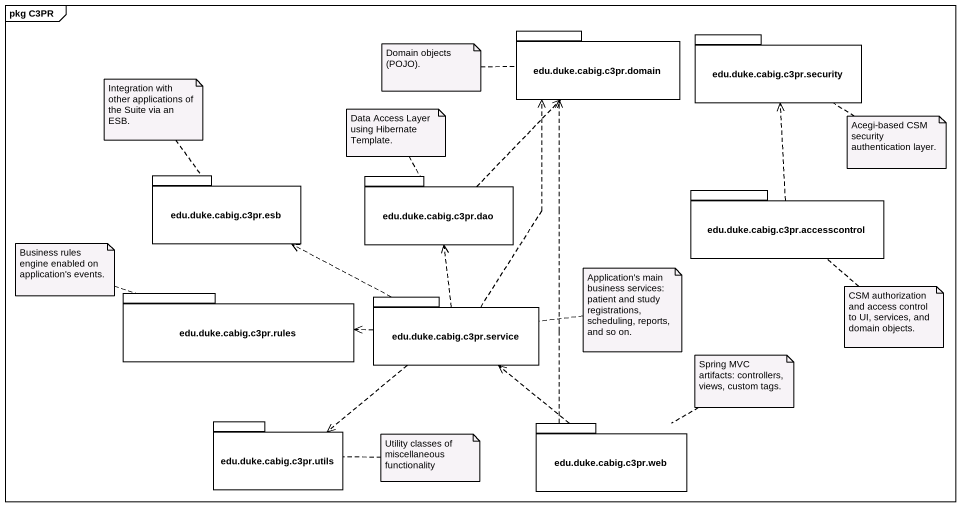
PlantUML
@startuml
mainframe pkg C3PR
package "edu.duke.cabig.c3pr.domain" as edu_duke_cabig_c3pr_domain {
}
package "edu.duke.cabig.c3pr.security" as edu_duke_cabig_c3pr_security {
}
package "edu.duke.cabig.c3pr.esb" as edu_duke_cabig_c3pr_esb {
}
package "edu.duke.cabig.c3pr.dao" as edu_duke_cabig_c3pr_dao {
}
package "edu.duke.cabig.c3pr.accesscontrol" as edu_duke_cabig_c3pr {
}
package "edu.duke.cabig.c3pr.rules" as edu_duke_cabig_c3pr_rules {
}
package "edu.duke.cabig.c3pr.service" as edu_duke_cabig_c3pr_service {
}
package "edu.duke.cabig.c3pr.utils" as edu_duke_cabig_c3pr_utils {
}
package "edu.duke.cabig.c3pr.web" as edu_duke_cabig_c3pr_web {
}
edu_duke_cabig_c3pr_dao .up.> edu_duke_cabig_c3pr_domain
edu_duke_cabig_c3pr .up.> edu_duke_cabig_c3pr_security
edu_duke_cabig_c3pr_service .up.> edu_duke_cabig_c3pr_domain
edu_duke_cabig_c3pr_service .left.> edu_duke_cabig_c3pr_esb
edu_duke_cabig_c3pr_service .up.> edu_duke_cabig_c3pr_dao
edu_duke_cabig_c3pr_service .left.> edu_duke_cabig_c3pr_rules
edu_duke_cabig_c3pr_service ..> edu_duke_cabig_c3pr_utils
edu_duke_cabig_c3pr_web .up.> edu_duke_cabig_c3pr_domain
edu_duke_cabig_c3pr_web .up.> edu_duke_cabig_c3pr_service
note top of edu_duke_cabig_c3pr_esb : Integration with other applications of the Suite via an ESB.
note left of edu_duke_cabig_c3pr_domain : Domain objects (POJO).
note top of edu_duke_cabig_c3pr_dao : Data Access Layer using Hibernate Template.
note bottom of edu_duke_cabig_c3pr_security : Acegi-based CSM security authentication layer.
note left of edu_duke_cabig_c3pr_rules : Business rules engine enabled on application's events.
note right of edu_duke_cabig_c3pr_service : Application's main business services: patient and study registrations, scheduling, reports, and so on.
note bottom of edu_duke_cabig_c3pr : CSM authorization and access control to UI, services, and domain objects.
note right of edu_duke_cabig_c3pr_web : Spring MVC artifacts: controllers, views, custom tags.
note right of edu_duke_cabig_c3pr_utils : Utility classes of miscellaneous functionality
@enduml
